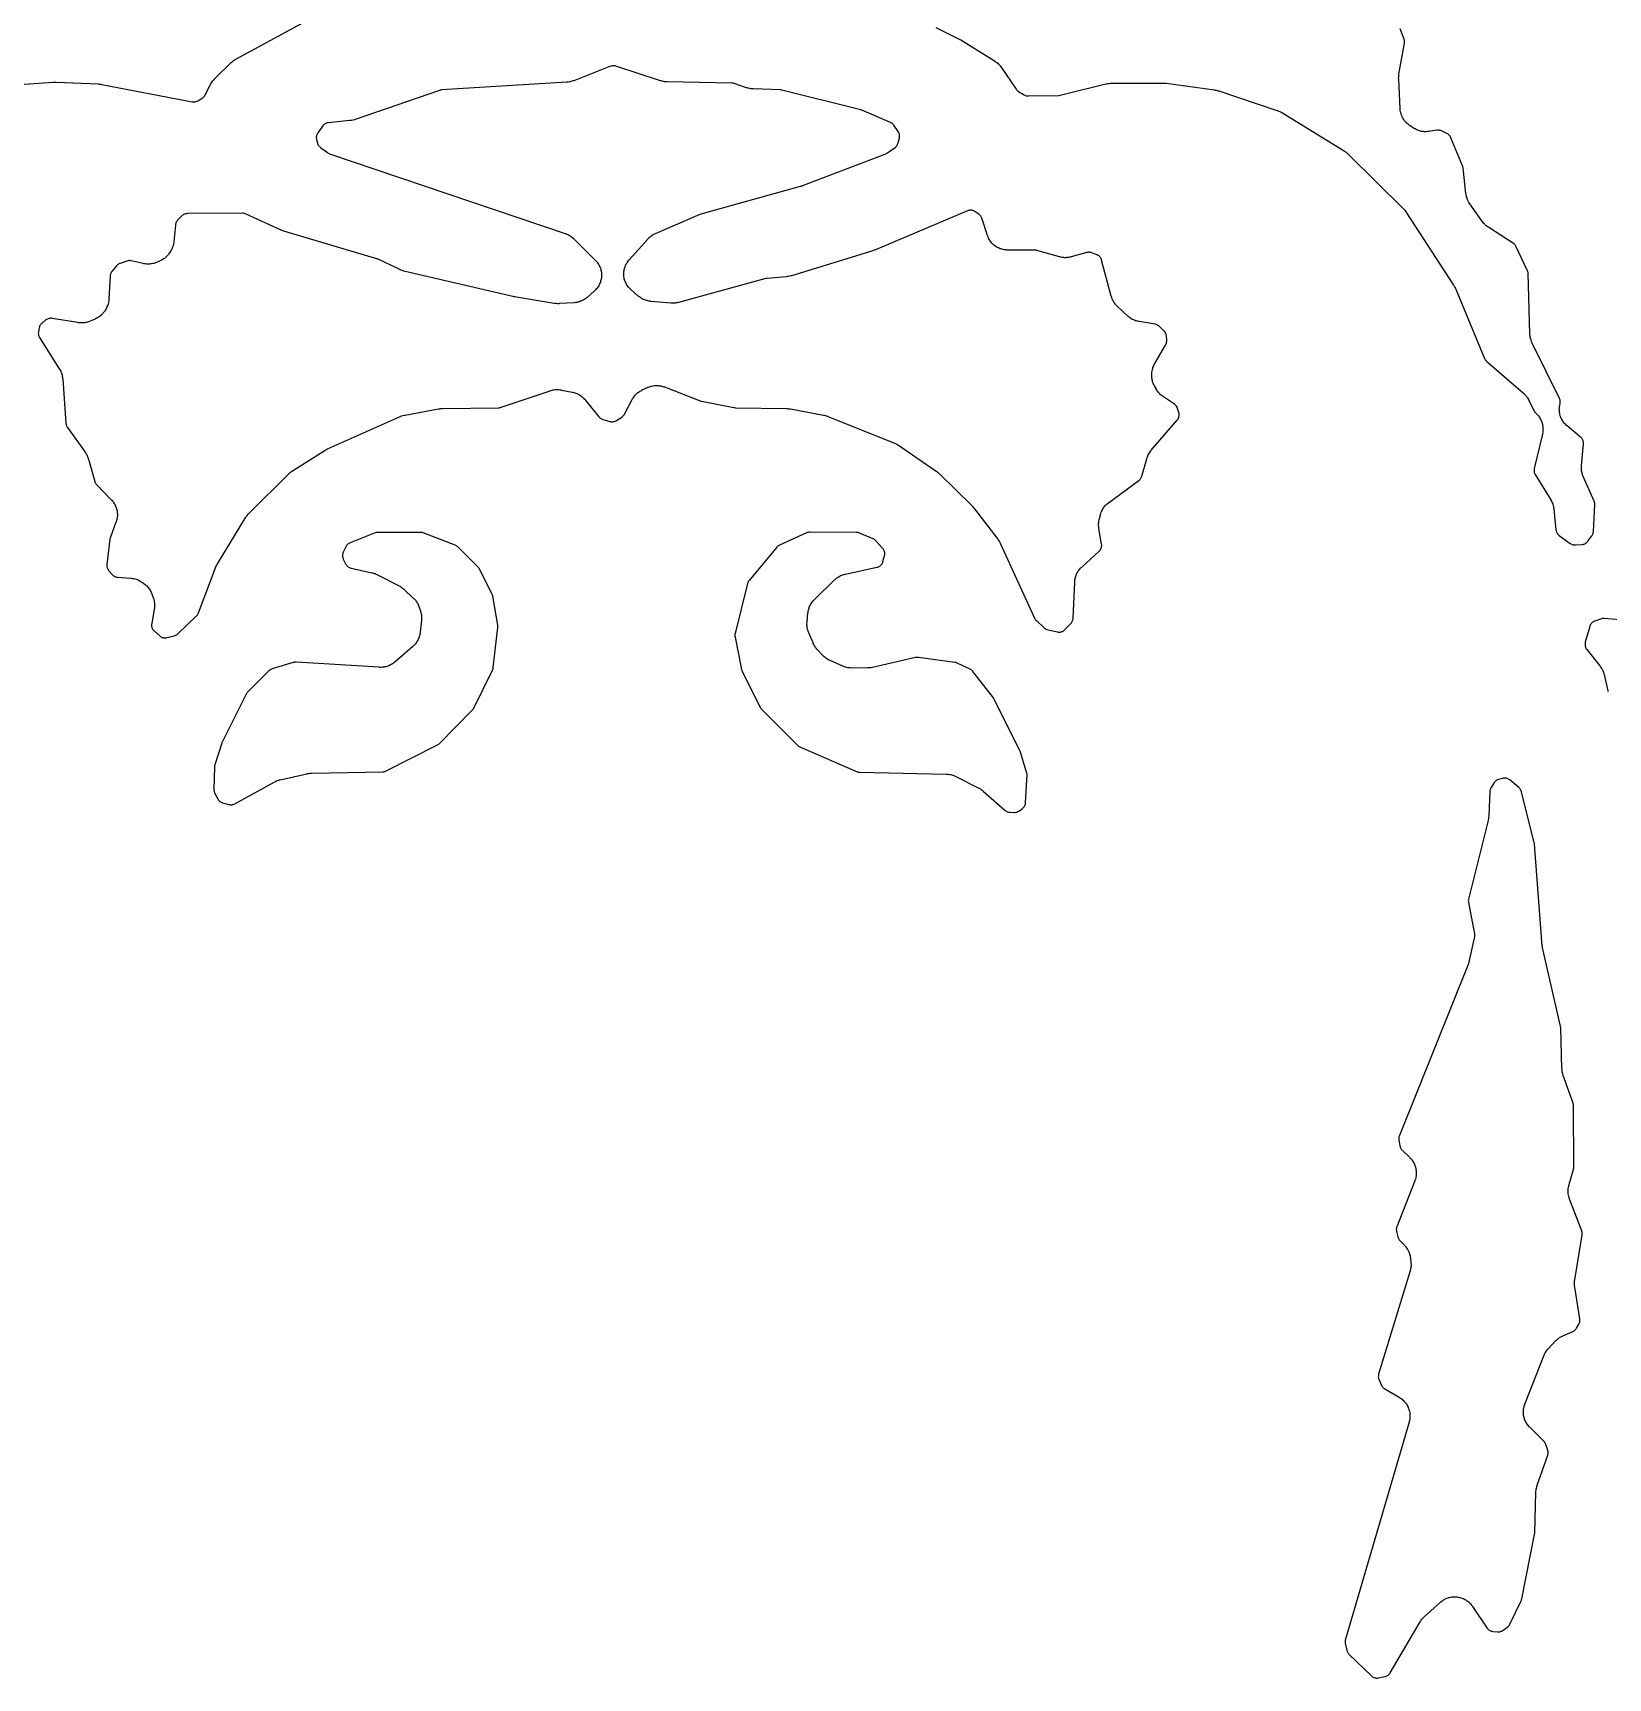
# Model space of a CAD drawing. Header units: millimetres. Extents: x 0 to 194, y 0 to 300.
# Drawn here: x 73.8 to 133.1, y 191.5 to 253.4 of the extents above; entities that cross this region are included whole.
import ezdxf

# ---------------------------------------------------------------- set-up
doc = ezdxf.new("R2010")
doc.units = ezdxf.units.MM
doc.layers.add('CUT', color=7, linetype='CONTINUOUS')

msp = doc.modelspace()

# ---------------------------------------------------------------- linework, layer by layer
at = {"layer": 'CUT'}
for points in [[(73.2697, 251.4957), (74.532, 251.5815), (74.5563, 251.5825), (74.6169, 251.5834), (74.6412, 251.5831), (76.2272, 251.5197), (76.2439, 251.5187), (76.2774, 251.5161), (76.3107, 251.5123), (76.3439, 251.5072), (76.3604, 251.5044), (79.7701, 250.8516), (79.8008, 250.8474), (79.8316, 250.8463), (79.8625, 250.8484), (79.8929, 250.8537), (79.9227, 250.8621), (79.9514, 250.8735), (79.9788, 250.8878), (80.1429, 250.9845), (80.1666, 251), (80.1887, 251.0176), (80.2091, 251.0373), (80.2275, 251.0588), (80.2438, 251.0819), (80.2578, 251.1064), (80.4579, 251.498), (80.4695, 251.5192), (80.4937, 251.561), (80.5202, 251.6014), (80.5416, 251.6305), (80.5723, 251.6678), (80.6048, 251.7035), (80.6216, 251.7208), (81.225, 252.3131), (81.2401, 252.3273), (81.271, 252.3549), (81.3031, 252.3811), (81.3281, 252.3996), (81.3625, 252.4227), (81.3979, 252.4442), (81.4159, 252.4546), (84.0141, 253.8727)], [(107.7546, 253.6471), (108.6163, 253.2202), (108.6351, 253.2103), (108.6814, 253.1845), (108.6997, 253.1738), (109.9634, 252.3916), (109.9831, 252.3786), (110.0218, 252.3518), (110.0591, 252.3229), (110.0859, 252.2998), (110.1199, 252.2672), (110.1441, 252.2414), (110.1745, 252.2054), (110.2031, 252.1679), (110.2168, 252.1487), (110.7756, 251.3267), (110.7955, 251.3006), (110.8181, 251.2769), (110.8432, 251.2557), (110.8704, 251.2375), (111.0847, 251.1102), (111.1091, 251.0972), (111.1345, 251.0864), (111.1609, 251.0781), (111.1879, 251.0723), (111.2154, 251.0689), (111.243, 251.0681), (112.3709, 251.0873), (112.4044, 251.0897), (112.4375, 251.0959), (114.154, 251.5181), (114.18, 251.5237), (114.2322, 251.5333), (114.285, 251.5398), (114.338, 251.5432), (114.3645, 251.5441), (116.2823, 251.5533), (116.3142, 251.5523), (116.3936, 251.5471), (116.4253, 251.5438), (118.2463, 251.293), (118.2669, 251.2897), (118.3079, 251.2821), (118.3485, 251.2726), (118.3886, 251.2612), (118.4085, 251.2551), (120.593, 250.5256), (120.617, 250.5168), (120.6645, 250.4978), (120.7109, 250.4762), (120.7559, 250.452), (120.7781, 250.4393), (123.1318, 248.9966), (123.1537, 248.9823), (123.1966, 248.9524), (123.2378, 248.9201), (123.277, 248.8854), (123.2961, 248.8675), (125.3572, 246.8174), (125.3737, 246.8002), (125.4056, 246.7649), (125.4357, 246.7279), (125.4637, 246.6893), (125.4772, 246.6697), (127.2484, 243.9435), (127.2592, 243.9261), (127.2798, 243.891), (127.2988, 243.8549), (127.3162, 243.8181), (127.3244, 243.7994), (128.412, 241.19), (128.4239, 241.1649), (128.438, 241.1411), (128.4542, 241.1186), (128.4724, 241.0978), (128.4925, 241.0787), (129.8727, 239.8826), (129.8887, 239.868), (129.92, 239.8382), (129.9497, 239.8069), (129.9709, 239.7824), (129.9975, 239.7485), (130.0162, 239.7221), (130.0395, 239.6857), (130.061, 239.6482), (130.0713, 239.6292), (130.294, 239.1936), (130.3076, 239.1698), (130.3233, 239.1473), (130.3409, 239.1264), (130.3605, 239.1071), (130.3648, 239.1032), (130.388, 239.0802), (130.4175, 239.048), (130.4384, 239.0228), (130.4646, 238.9879), (130.483, 238.9608), (130.5057, 238.9235), (130.5213, 238.8948), (130.5403, 238.8555), (130.5531, 238.8254), (130.5681, 238.7844), (130.5779, 238.7532), (130.589, 238.711), (130.5957, 238.679), (130.6026, 238.6359), (130.6062, 238.6034), (130.6089, 238.5598), (130.6093, 238.5271), (130.6078, 238.4834), (130.605, 238.4508), (130.5993, 238.4076), (130.5914, 238.3646), (130.587, 238.3433), (130.2822, 237.0394), (130.2769, 237.0105), (130.2745, 236.9813), (130.2749, 236.952), (130.2782, 236.9229), (130.2843, 236.8942), (130.2932, 236.8663), (130.3048, 236.8394), (130.3189, 236.8137), (130.9008, 235.8694), (130.9111, 235.8518), (130.9309, 235.8161), (130.9491, 235.7795), (130.9615, 235.7515), (130.9763, 235.7134), (130.9861, 235.6844), (130.9973, 235.6452), (131.0045, 235.6154), (131.0121, 235.5753), (131.018, 235.5348), (131.0204, 235.5146), (131.0967, 234.7405), (131.1007, 234.7126), (131.1074, 234.6852), (131.1166, 234.6585), (131.1283, 234.6328), (131.1424, 234.6084), (131.1587, 234.5853), (131.1771, 234.5639), (131.1974, 234.5444), (131.2194, 234.5268), (131.6368, 234.225), (131.6615, 234.2088), (131.6878, 234.1952), (131.7152, 234.1843), (131.7436, 234.1761), (131.7726, 234.1707), (131.8021, 234.1682), (131.8316, 234.1687), (132.0737, 234.1841), (132.1026, 234.1873), (132.131, 234.1934), (132.1588, 234.2021), (132.1855, 234.2135), (132.2111, 234.2275), (132.2351, 234.2439), (132.2575, 234.2625), (132.278, 234.2832), (132.2963, 234.3058), (132.4517, 234.5172), (132.4679, 234.5415), (132.4815, 234.5673), (132.4926, 234.5942), (132.5011, 234.6221), (132.5068, 234.6507), (132.5096, 234.6797), (132.5602, 235.6774), (132.5603, 235.7052), (132.5578, 235.733), (132.5528, 235.7604), (132.5452, 235.7873), (132.5352, 235.8133), (132.1269, 236.7417), (132.1183, 236.7626), (132.1022, 236.8049), (132.0883, 236.848), (132.0794, 236.8807), (132.0699, 236.925), (132.0644, 236.9585), (132.0593, 237.0035), (132.0572, 237.0373), (132.0567, 237.0826), (132.0584, 237.1279), (132.0599, 237.1505), (132.1332, 237.9696), (132.1343, 237.9985), (132.1327, 238.0274), (132.1284, 238.056), (132.1212, 238.084), (132.1115, 238.1112), (132.0991, 238.1374), (132.0843, 238.1622), (132.0671, 238.1855), (132.0478, 238.2071), (132.0265, 238.2267), (131.5168, 238.6519), (131.4997, 238.6669), (131.4664, 238.6977), (131.4346, 238.7302), (131.412, 238.7557), (131.3837, 238.7912), (131.3638, 238.8189), (131.3392, 238.8571), (131.3222, 238.8866), (131.3016, 238.9271), (131.2877, 238.9582), (131.2712, 239.0006), (131.2605, 239.0329), (131.2485, 239.0767), (131.2411, 239.11), (131.2335, 239.1548), (131.2295, 239.1886), (131.2264, 239.2339), (131.2259, 239.268), (131.2274, 239.3134), (131.2303, 239.3473), (131.2364, 239.3924), (131.2427, 239.4258), (131.2549, 239.4766), (131.2605, 239.5058), (131.2631, 239.5354), (131.2627, 239.5651), (131.2594, 239.5946), (131.2532, 239.6237), (131.2442, 239.652), (131.2324, 239.6793), (130.2061, 241.763), (130.1961, 241.7848), (130.1772, 241.8289), (130.1607, 241.874), (130.1502, 241.9084), (130.1386, 241.955), (130.1318, 241.9902), (130.1252, 242.0378), (130.1212, 242.0856), (130.1198, 242.1096), (130.0497, 244.3921), (130.0472, 244.4227), (130.0415, 244.453), (130.0328, 244.4825), (130.0211, 244.5109), (129.6072, 245.3879), (129.5942, 245.4125), (129.5789, 245.4358), (129.5616, 245.4576), (129.5423, 245.4776), (129.5212, 245.4958), (129.4985, 245.512), (128.5667, 246.1129), (128.549, 246.1249), (128.5142, 246.1498), (128.4806, 246.1764), (128.4563, 246.1974), (128.4254, 246.227), (128.4033, 246.2503), (128.3753, 246.2827), (128.3489, 246.3164), (128.3361, 246.3336), (127.859, 247.0061), (127.8463, 247.025), (127.8219, 247.0634), (127.7995, 247.103), (127.7842, 247.1335), (127.7658, 247.1751), (127.7537, 247.207), (127.7397, 247.2503), (127.7308, 247.2832), (127.7212, 247.3277), (127.7139, 247.3726), (127.7108, 247.3952), (127.6034, 248.3599), (127.5989, 248.3879), (127.5919, 248.4153), (127.5822, 248.4419), (127.1434, 249.497), (127.1298, 249.5253), (127.1134, 249.552), (127.0943, 249.5769), (127.0727, 249.5996), (127.0488, 249.6199), (127.023, 249.6377), (126.9954, 249.6526), (126.7884, 249.7513), (126.7608, 249.7628), (126.7321, 249.7715), (126.7027, 249.7773), (126.6729, 249.7801), (126.6429, 249.78), (126.6131, 249.7769), (126.3201, 249.7311), (126.2994, 249.7284), (126.2578, 249.7239), (126.216, 249.7213), (126.1847, 249.7208), (126.1429, 249.7221), (126.1116, 249.7245), (126.0701, 249.7297), (126.0392, 249.7351), (125.9984, 249.7441), (125.9681, 249.7522), (125.9283, 249.765), (125.8989, 249.776), (125.8605, 249.7924), (125.8322, 249.806), (125.7955, 249.8259), (125.7596, 249.8475), (125.742, 249.8587), (125.5933, 249.9581), (125.5743, 249.9716), (125.537, 249.9994), (125.5012, 250.0291), (125.4756, 250.0527), (125.4431, 250.0859), (125.42, 250.112), (125.3911, 250.1485), (125.3709, 250.1768), (125.3459, 250.2161), (125.3287, 250.2464), (125.3078, 250.288), (125.2939, 250.3199), (125.2774, 250.3634), (125.2668, 250.3966), (125.255, 250.4416), (125.2479, 250.4757), (125.2407, 250.5217), (125.236, 250.5679), (125.2342, 250.5911), (125.179, 251.6826), (125.1784, 251.7076), (125.1786, 251.7574), (125.1817, 251.8072), (125.1874, 251.8567), (125.191, 251.8814), (125.3942, 253.0558), (125.3979, 253.0868), (125.3984, 253.1179), (125.3956, 253.1489), (125.3897, 253.1795), (125.3806, 253.2092), (125.2392, 253.5993)], [(135.2127, 231.2122), (132.9012, 231.3951), (132.8704, 231.3959), (132.8397, 231.3936), (132.8093, 231.3882), (132.7797, 231.3796), (132.5598, 231.3037), (132.5328, 231.2929), (132.507, 231.2796), (132.4826, 231.2638), (132.4599, 231.2457), (132.439, 231.2255), (132.4201, 231.2033), (132.4035, 231.1795), (132.3893, 231.1541), (132.3776, 231.1275), (132.3685, 231.0999), (132.2041, 230.5042), (132.1979, 230.4767), (132.1943, 230.4487), (132.1933, 230.4205), (132.195, 230.3924), (132.1993, 230.3645), (132.2062, 230.3372), (132.2157, 230.3106), (132.2276, 230.2851), (132.2418, 230.2608), (132.2583, 230.2379), (132.7488, 229.6198), (132.7635, 229.6001), (132.7919, 229.5601), (132.818, 229.5185), (132.8359, 229.4864), (132.8573, 229.4423), (132.8716, 229.4084), (132.8881, 229.3621), (132.9021, 229.3151), (132.9084, 229.2914), (133.0554, 228.6754), (133.0636, 228.647)]]:
    msp.add_lwpolyline(points, dxfattribs=at)
for points in [[(73.9805, 242.0801), (73.9871, 242.0529), (73.9962, 242.0264), (74.0077, 242.001), (74.0216, 241.9767), (74.7662, 240.8011), (74.7776, 240.7821), (74.7995, 240.7436), (74.8194, 240.704), (74.8328, 240.6737), (74.8487, 240.6324), (74.8591, 240.6008), (74.8709, 240.5581), (74.8781, 240.5258), (74.8857, 240.4821), (74.891, 240.4382), (74.8932, 240.4161), (75.0146, 238.7375), (75.0179, 238.71), (75.0237, 238.683), (75.0319, 238.6566), (75.0426, 238.6311), (75.0555, 238.6066), (75.0706, 238.5835), (75.7352, 237.6632), (75.7464, 237.647), (75.7681, 237.614), (75.7883, 237.5802), (75.8023, 237.5542), (75.8194, 237.5187), (75.8311, 237.4915), (75.8451, 237.4547), (75.8575, 237.4172), (75.8632, 237.3984), (76.099, 236.5621), (76.1084, 236.534), (76.1206, 236.5069), (76.1354, 236.4812), (76.1527, 236.4571), (76.1722, 236.4348), (76.7229, 235.8662), (76.7372, 235.8506), (76.7652, 235.8189), (76.7916, 235.7858), (76.8103, 235.7602), (76.8335, 235.7248), (76.8496, 235.6975), (76.8694, 235.6601), (76.883, 235.6314), (76.8992, 235.5923), (76.9099, 235.5625), (76.9224, 235.5221), (76.9303, 235.4914), (76.9389, 235.4499), (76.9438, 235.4186), (76.9485, 235.3765), (76.9505, 235.3449), (76.9512, 235.3026), (76.9503, 235.2709), (76.947, 235.2287), (76.943, 235.1973), (76.9358, 235.1556), (76.9289, 235.1246), (76.9178, 235.0838), (76.9048, 235.0435), (76.8978, 235.0235), (76.6865, 234.4618), (76.6757, 234.4268), (76.6693, 234.3907), (76.5575, 233.4263), (76.5556, 233.3979), (76.5563, 233.3695), (76.5598, 233.3413), (76.5659, 233.3135), (76.5746, 233.2864), (76.5859, 233.2603), (76.5995, 233.2354), (76.6155, 233.2118), (76.6336, 233.1899), (76.7581, 233.053), (76.7782, 233.0329), (76.8002, 233.0148), (76.8238, 232.9988), (76.8488, 232.9851), (76.875, 232.9739), (76.9021, 232.9652), (76.93, 232.9591), (76.9583, 232.9557), (77.4544, 232.9197), (77.4785, 232.9173), (77.5265, 232.9112), (77.5742, 232.9025), (77.6094, 232.8941), (77.6559, 232.8804), (77.6901, 232.8682), (77.7348, 232.8496), (77.7674, 232.8338), (77.8099, 232.8104), (77.8509, 232.7848), (77.8712, 232.7715), (77.9449, 232.7198), (77.9632, 232.7063), (77.999, 232.6785), (78.0334, 232.6488), (78.0579, 232.6254), (78.0891, 232.5924), (78.1112, 232.5666), (78.139, 232.5306), (78.1583, 232.5027), (78.1823, 232.4641), (78.1988, 232.4344), (78.2187, 232.3936), (78.2366, 232.3519), (78.245, 232.3309), (78.3003, 232.1814), (78.308, 232.1587), (78.3222, 232.1131), (78.3339, 232.0667), (78.3409, 232.0315), (78.3476, 231.9841), (78.3508, 231.9485), (78.3525, 231.9006), (78.3518, 231.8648), (78.3484, 231.8171), (78.3425, 231.7696), (78.3389, 231.746), (78.2422, 231.2078), (78.2383, 231.1775), (78.2376, 231.1469), (78.2399, 231.1164), (78.2454, 231.0864), (78.2539, 231.057), (78.2653, 231.0286), (78.2795, 231.0016), (78.2965, 230.9761), (78.3159, 230.9525), (78.3376, 230.931), (78.5438, 230.7468), (78.5665, 230.7285), (78.5907, 230.7125), (78.6165, 230.6989), (78.6434, 230.6878), (78.6712, 230.6794), (78.6998, 230.6738), (78.7287, 230.6709), (78.7578, 230.6709), (78.7868, 230.6737), (78.8153, 230.6792), (79.0952, 230.7481), (79.1253, 230.7572), (79.1543, 230.7693), (79.1818, 230.7845), (79.2076, 230.8025), (79.2314, 230.823), (79.933, 231.497), (79.9515, 231.5164), (79.9682, 231.5374), (79.9829, 231.5598), (79.9956, 231.5834), (80.0061, 231.6081), (80.6408, 233.3024), (80.6488, 233.3223), (80.6657, 233.3617), (80.6845, 233.4003), (80.7052, 233.4379), (80.7159, 233.4565), (81.7903, 235.212), (81.8051, 235.2346), (81.8361, 235.279), (81.8697, 235.3214), (81.9058, 235.3618), (81.9244, 235.3814), (83.3929, 236.8363), (83.4105, 236.8528), (83.4465, 236.8848), (83.4841, 236.9149), (83.5233, 236.9429), (83.5433, 236.9563), (84.7315, 237.712), (84.7601, 237.7287), (84.8328, 237.7678), (84.8625, 237.7824), (87.5758, 238.9924), (87.6006, 239.0026), (87.6505, 239.0214), (87.7015, 239.0372), (87.7533, 239.0499), (87.7794, 239.0556), (89.0364, 239.2869), (89.0548, 239.2899), (89.0919, 239.2951), (89.1291, 239.2988), (89.1664, 239.3009), (89.1851, 239.3016), (91.3101, 239.3348), (91.3409, 239.3369), (91.3714, 239.3421), (91.4012, 239.3505), (93.2433, 239.9717), (93.2656, 239.9786), (93.3106, 239.9912), (93.3562, 240.0014), (93.3907, 240.0073), (93.4371, 240.0128), (93.472, 240.0151), (93.5187, 240.0157), (93.5537, 240.0144), (93.6002, 240.0102), (93.6465, 240.0036), (93.6695, 239.9996), (94.0667, 239.9215), (94.0883, 239.9167), (94.1311, 239.9061), (94.1733, 239.8933), (94.2045, 239.8823), (94.2453, 239.8655), (94.2752, 239.8514), (94.3142, 239.8307), (94.3426, 239.8137), (94.3794, 239.7893), (94.406, 239.7697), (94.4401, 239.7417), (94.4647, 239.7196), (94.496, 239.6884), (94.5257, 239.6558), (94.5401, 239.6391), (95.0783, 238.9865), (95.0988, 238.964), (95.1216, 238.9436), (95.1464, 238.9257), (95.1728, 238.9104), (95.2006, 238.8979), (95.2296, 238.8882), (95.4931, 238.8152), (95.5204, 238.809), (95.5482, 238.8054), (95.5762, 238.8043), (95.6042, 238.8059), (95.6319, 238.8101), (95.6591, 238.8169), (95.6855, 238.8261), (95.711, 238.8378), (95.7352, 238.8518), (95.9337, 238.9792), (95.9587, 238.9971), (95.9817, 239.0174), (96.0025, 239.04), (96.0209, 239.0646), (96.0366, 239.0909), (96.3301, 239.6433), (96.3403, 239.6616), (96.3616, 239.6975), (96.3845, 239.7324), (96.4029, 239.7578), (96.429, 239.7904), (96.4496, 239.8139), (96.4786, 239.844), (96.5014, 239.8655), (96.533, 239.8928), (96.5577, 239.9121), (96.5917, 239.9363), (96.618, 239.9532), (96.6542, 239.9742), (96.6913, 239.9934), (96.71, 240.0026), (96.9068, 240.0934), (96.9275, 240.1023), (96.9693, 240.1191), (97.0119, 240.1338), (97.0444, 240.1432), (97.0883, 240.1536), (97.1215, 240.1597), (97.1662, 240.1656), (97.1998, 240.1683), (97.2449, 240.1697), (97.2787, 240.1691), (97.3236, 240.166), (97.3572, 240.162), (97.4016, 240.1544), (97.4346, 240.147), (97.478, 240.135), (97.5208, 240.1209), (97.542, 240.1133), (98.8844, 239.5931), (98.9095, 239.5846), (98.9352, 239.5784), (100.1589, 239.3393), (100.1849, 239.3354), (100.2112, 239.3338), (102.1375, 239.3003), (102.1563, 239.2996), (102.1938, 239.2973), (102.2313, 239.2936), (102.2685, 239.2882), (102.2871, 239.2851), (103.5269, 239.0535), (103.5485, 239.0489), (103.5914, 239.0387), (103.6338, 239.0264), (103.6755, 239.0121), (103.6962, 239.0044), (106.1743, 238.0121), (106.1968, 238.0024), (106.2413, 237.9817), (106.2846, 237.9585), (106.3266, 237.9331), (106.3473, 237.9198), (107.7731, 236.9458), (107.7896, 236.9341), (107.8218, 236.9098), (107.853, 236.8842), (107.883, 236.8571), (107.8976, 236.8433), (109.1194, 235.6375), (109.1412, 235.6145), (109.1934, 235.5551), (109.2134, 235.5306), (110.0875, 234.3839), (110.102, 234.3637), (110.1299, 234.3227), (110.1555, 234.2801), (110.1786, 234.2362), (110.1896, 234.2139), (111.4754, 231.4132), (111.4888, 231.3874), (111.5047, 231.363), (111.5228, 231.3402), (111.5431, 231.3193), (111.8291, 231.0518), (111.8534, 231.0313), (111.8798, 231.0136), (111.9078, 230.9987), (111.9373, 230.9869), (111.9679, 230.9782), (112.3351, 230.8952), (112.3628, 230.8902), (112.3909, 230.8879), (112.4191, 230.8883), (112.4471, 230.8913), (112.4747, 230.8969), (112.5017, 230.905), (112.5277, 230.9157), (112.5527, 230.9288), (112.5763, 230.9441), (112.5984, 230.9616), (112.6187, 230.9811), (112.8416, 231.2156), (112.8616, 231.2388), (112.8791, 231.264), (112.8939, 231.2908), (112.9059, 231.319), (112.9149, 231.3483), (112.921, 231.3783), (112.9239, 231.4088), (112.9849, 232.7705), (112.9864, 232.7926), (112.9905, 232.8366), (112.9969, 232.8805), (113.0032, 232.913), (113.0138, 232.956), (113.0233, 232.9878), (113.0381, 233.0296), (113.0507, 233.0603), (113.0695, 233.1003), (113.0851, 233.1296), (113.1077, 233.1677), (113.1261, 233.1953), (113.1524, 233.231), (113.1733, 233.2567), (113.203, 233.2895), (113.2342, 233.3209), (113.2502, 233.3362), (113.9026, 233.9299), (113.9238, 233.9512), (113.9428, 233.9745), (113.9593, 233.9996), (113.9732, 234.0263), (113.9844, 234.0542), (113.9927, 234.0831), (113.9981, 234.1127), (114.0006, 234.1426), (114, 234.1727), (113.9964, 234.2026), (113.8962, 234.7852), (113.8929, 234.8082), (113.8874, 234.8545), (113.8843, 234.901), (113.8837, 234.9359), (113.8855, 234.9824), (113.8886, 235.0172), (113.8951, 235.0633), (113.904, 235.109), (113.909, 235.1318), (113.9494, 235.2937), (113.9553, 235.3151), (113.9682, 235.3577), (113.9831, 235.3995), (113.9958, 235.4303), (114.0148, 235.4704), (114.0305, 235.4998), (114.0534, 235.5379), (114.0719, 235.5655), (114.0984, 235.6012), (114.1196, 235.6269), (114.1495, 235.6597), (114.1731, 235.6832), (114.2061, 235.713), (114.2405, 235.7411), (114.2581, 235.7547), (115.3983, 236.5947), (115.4201, 236.6124), (115.4402, 236.6321), (115.4584, 236.6536), (115.4744, 236.6768), (115.4883, 236.7013), (115.4997, 236.727), (115.5087, 236.7536), (115.6979, 237.4146), (115.7052, 237.4376), (115.721, 237.4833), (115.7392, 237.5281), (115.7546, 237.5609), (115.7776, 237.6034), (115.7964, 237.6344), (115.8238, 237.6742), (115.8532, 237.7126), (115.8685, 237.7313), (116.8439, 238.8687), (116.8621, 238.8923), (116.878, 238.9176), (116.8912, 238.9443), (116.9018, 238.9722), (116.9095, 239.001), (116.9143, 239.0304), (116.9161, 239.0602), (116.915, 239.09), (116.911, 239.1196), (116.904, 239.1486), (116.8583, 239.304), (116.8484, 239.3325), (116.8356, 239.3598), (116.8202, 239.3857), (116.8022, 239.41), (116.7819, 239.4323), (116.7595, 239.4524), (116.7351, 239.4702), (116.3284, 239.7373), (116.3105, 239.7497), (116.2753, 239.7753), (116.2414, 239.8025), (116.217, 239.8242), (116.1859, 239.8546), (116.1638, 239.8785), (116.1357, 239.9118), (116.116, 239.9377), (116.0913, 239.9736), (116.0684, 240.0106), (116.0574, 240.0293), (115.9874, 240.1557), (115.9778, 240.174), (115.9595, 240.2109), (115.9429, 240.2487), (115.9317, 240.2775), (115.9186, 240.3167), (115.9102, 240.3464), (115.9008, 240.3866), (115.8951, 240.4169), (115.8894, 240.4578), (115.8865, 240.4886), (115.8845, 240.5298), (115.8845, 240.5607), (115.8863, 240.6019), (115.89, 240.643), (115.8923, 240.6635), (115.8979, 240.7043), (115.9015, 240.7266), (115.9099, 240.7709), (115.9205, 240.8148), (115.93, 240.8473), (115.945, 240.8899), (115.9577, 240.9212), (115.9768, 240.9621), (115.998, 241.002), (116.0091, 241.0217), (116.4059, 241.6873), (116.4203, 241.7145), (116.4318, 241.743), (116.4403, 241.7725), (116.4458, 241.8027), (116.4481, 241.8333), (116.4473, 241.864), (116.4339, 242.0385), (116.4299, 242.0694), (116.4227, 242.0997), (116.4124, 242.1292), (116.3991, 242.1574), (116.3829, 242.184), (116.3641, 242.2089), (116.3428, 242.2316), (116.1747, 242.3934), (116.152, 242.4131), (116.1275, 242.4305), (116.1013, 242.4453), (116.0738, 242.4574), (116.0452, 242.4667), (116.0159, 242.4731), (115.4114, 242.5736), (115.3898, 242.5778), (115.347, 242.587), (115.3047, 242.5984), (115.2735, 242.6084), (115.2325, 242.6238), (115.2024, 242.6369), (115.1631, 242.6562), (115.1344, 242.6721), (115.0971, 242.6951), (115.0701, 242.7137), (115.0353, 242.7403), (115.0018, 242.7685), (114.9854, 242.7831), (114.5952, 243.1459), (114.5801, 243.1606), (114.5507, 243.1906), (114.5227, 243.222), (114.5029, 243.2465), (114.478, 243.2804), (114.4605, 243.3066), (114.4388, 243.3426), (114.4239, 243.3704), (114.4057, 243.4083), (114.3934, 243.4373), (114.3788, 243.4767), (114.3661, 243.5168), (114.3602, 243.537), (113.9992, 244.8905), (113.9907, 244.9174), (113.9796, 244.9433), (113.9662, 244.9682), (113.9505, 244.9916), (113.9327, 245.0135), (113.9129, 245.0336), (113.8913, 245.0517), (113.8681, 245.0677), (113.8435, 245.0815), (113.8177, 245.0929), (113.6337, 245.1642), (113.6034, 245.1741), (113.5722, 245.1808), (113.5405, 245.1841), (113.5086, 245.184), (113.4769, 245.1805), (113.4458, 245.1737), (112.8532, 245.0106), (112.8333, 245.0056), (112.7932, 244.9965), (112.7528, 244.9893), (112.7223, 244.9852), (112.6814, 244.9817), (112.6507, 244.9805), (112.6096, 244.9807), (112.5789, 244.9823), (112.538, 244.9862), (112.5076, 244.9906), (112.4673, 244.9982), (112.4273, 245.0077), (112.4075, 245.0129), (111.5632, 245.2549), (111.5361, 245.2613), (111.5085, 245.2652), (111.4808, 245.2665), (110.4636, 245.2674), (110.442, 245.2679), (110.3988, 245.27), (110.3557, 245.2742), (110.3237, 245.2789), (110.2812, 245.2872), (110.2497, 245.295), (110.2083, 245.3073), (110.1777, 245.318), (110.1376, 245.3343), (110.1082, 245.3479), (110.0699, 245.368), (110.0419, 245.3844), (110.0057, 245.408), (109.9794, 245.427), (109.9456, 245.454), (109.9213, 245.4754), (109.8903, 245.5055), (109.8681, 245.5292), (109.8401, 245.5621), (109.8203, 245.5878), (109.7956, 245.6233), (109.7784, 245.6508), (109.7572, 245.6885), (109.7427, 245.7175), (109.7253, 245.757), (109.7097, 245.7974), (109.7024, 245.8178), (109.4885, 246.4643), (109.4786, 246.4901), (109.4664, 246.5149), (109.4519, 246.5385), (109.4353, 246.5606), (109.4168, 246.5811), (109.3965, 246.5999), (109.3745, 246.6166), (109.237, 246.7119), (109.2114, 246.7278), (109.1843, 246.7411), (109.156, 246.7516), (109.1268, 246.7591), (109.097, 246.7638), (109.0669, 246.7654), (109.0368, 246.7639), (109.007, 246.7595), (108.9778, 246.7521), (108.9495, 246.7418), (105.4807, 245.278), (105.4596, 245.2697), (105.4063, 245.2503), (105.3848, 245.2431), (102.319, 244.2997), (102.2961, 244.2933), (102.25, 244.2817), (102.2033, 244.2726), (102.1562, 244.266), (102.1325, 244.2633), (101.409, 244.2002), (101.3824, 244.1967), (101.3563, 244.1908), (98.0741, 243.2983), (98.055, 243.2935), (98.0164, 243.2848), (97.9776, 243.2778), (97.9483, 243.2739), (97.9089, 243.2703), (97.8794, 243.269), (97.8399, 243.2689), (97.8004, 243.2705), (97.7807, 243.2718), (97.0288, 243.3364), (97.0053, 243.339), (96.9585, 243.3455), (96.9121, 243.3545), (96.8778, 243.363), (96.8325, 243.3768), (96.7993, 243.3889), (96.7558, 243.4073), (96.724, 243.4228), (96.6826, 243.4457), (96.6526, 243.4645), (96.6139, 243.4916), (96.5767, 243.5207), (96.5585, 243.5357), (96.2898, 243.7695), (96.2734, 243.7845), (96.2413, 243.8154), (96.2108, 243.8478), (96.1892, 243.8731), (96.162, 243.9084), (96.143, 243.9357), (96.1194, 243.9735), (96.1032, 244.0026), (96.0835, 244.0425), (96.0702, 244.0731), (96.0546, 244.1147), (96.0444, 244.1465), (96.0329, 244.1895), (96.0259, 244.2221), (96.0187, 244.266), (96.015, 244.2991), (96.0122, 244.3435), (96.0117, 244.3769), (96.0133, 244.4213), (96.0162, 244.4546), (96.0222, 244.4986), (96.0283, 244.5314), (96.0386, 244.5747), (96.0479, 244.6067), (96.0624, 244.6488), (96.0749, 244.6797), (96.0935, 244.7201), (96.1089, 244.7497), (96.1315, 244.7881), (96.1497, 244.8159), (96.1759, 244.8519), (96.2039, 244.8865), (96.2183, 244.9035), (96.9127, 245.6817), (96.9295, 245.6995), (96.964, 245.7341), (97.0003, 245.7669), (97.0287, 245.7899), (97.0684, 245.8184), (97.0992, 245.8382), (97.1417, 245.8623), (97.1854, 245.8841), (97.2076, 245.8944), (98.7965, 246.5802), (98.825, 246.5914), (98.8972, 246.6169), (98.9265, 246.6261), (102.6694, 247.6667), (102.683, 247.6709), (102.7016, 247.677), (102.715, 247.6818), (105.8708, 248.8916), (105.8937, 248.9015), (105.9157, 248.9133), (105.9367, 248.9268), (106.222, 249.1288), (106.2464, 249.148), (106.2688, 249.1697), (106.2887, 249.1936), (106.3061, 249.2195), (106.3206, 249.247), (106.3323, 249.2758), (106.3409, 249.3057), (106.3848, 249.4944), (106.3903, 249.5251), (106.3925, 249.5563), (106.3915, 249.5876), (106.3872, 249.6185), (106.3798, 249.6489), (106.3692, 249.6783), (106.3556, 249.7065), (106.3392, 249.7331), (106.1799, 249.9631), (106.1628, 249.9854), (106.1438, 250.0061), (106.1228, 250.0248), (106.1002, 250.0415), (106.0762, 250.0561), (106.0509, 250.0683), (104.9738, 250.5273), (104.9519, 250.5357), (104.9294, 250.5423), (101.9553, 251.2905), (101.9243, 251.2966), (101.8929, 251.2994), (100.8761, 251.3359), (100.8549, 251.3372), (100.8124, 251.3407), (100.7702, 251.3463), (100.7388, 251.3519), (100.6973, 251.3614), (100.6563, 251.3729), (100.6359, 251.3791), (100.1633, 251.5358), (100.1342, 251.5438), (100.1045, 251.5489), (100.0745, 251.5509), (97.65, 251.5959), (97.6278, 251.5969), (97.5834, 251.5999), (97.5392, 251.6051), (97.5063, 251.6107), (97.4628, 251.6203), (97.4198, 251.632), (97.3985, 251.6383), (95.7143, 252.1882), (95.6859, 252.196), (95.6569, 252.2009), (95.6275, 252.203), (95.5981, 252.2022), (95.5688, 252.1985), (95.5401, 252.1919), (95.5122, 252.1826), (94.1265, 251.6424), (94.1046, 251.6346), (94.0606, 251.62), (94.0158, 251.6076), (93.9818, 251.6002), (93.936, 251.5925), (93.8898, 251.5873), (93.8667, 251.5852), (89.1523, 251.2939), (89.1255, 251.291), (89.099, 251.2857), (89.0731, 251.278), (85.8955, 250.1825), (85.8703, 250.1746), (85.8194, 250.1603), (85.7677, 250.1491), (85.7154, 250.1409), (85.6891, 250.1375), (84.9023, 250.0612), (84.8747, 250.0573), (84.8477, 250.0508), (84.8214, 250.0418), (84.796, 250.0304), (84.7718, 250.0168), (84.7489, 250.0009), (84.7277, 249.983), (84.7081, 249.9632), (84.6905, 249.9417), (84.4978, 249.6827), (84.4815, 249.6583), (84.4676, 249.6325), (84.4563, 249.6054), (84.4477, 249.5774), (84.4419, 249.5486), (84.4389, 249.5195), (84.4388, 249.4902), (84.4416, 249.461), (84.4471, 249.4322), (84.479, 249.3022), (84.4874, 249.2739), (84.4986, 249.2466), (84.5123, 249.2206), (84.5286, 249.196), (84.5472, 249.1732), (84.5679, 249.1522), (84.5906, 249.1334), (84.8569, 248.9341), (84.8832, 248.9165), (84.9112, 248.9017), (84.9406, 248.89), (93.8068, 245.8915), (93.8261, 245.8845), (93.8642, 245.8697), (93.9017, 245.8531), (93.9291, 245.8394), (93.9649, 245.8194), (93.991, 245.8033), (94.0248, 245.7802), (94.0494, 245.7617), (94.0809, 245.7357), (94.1113, 245.7082), (94.1262, 245.6941), (94.9365, 244.8902), (94.9515, 244.8745), (94.9808, 244.8426), (95.0085, 244.8092), (95.028, 244.7833), (95.0524, 244.7474), (95.0693, 244.7197), (95.0901, 244.6817), (95.1043, 244.6525), (95.1213, 244.6126), (95.1326, 244.5822), (95.1457, 244.5409), (95.154, 244.5095), (95.1631, 244.4671), (95.1684, 244.4351), (95.1734, 244.392), (95.1755, 244.3596), (95.1763, 244.3163), (95.1754, 244.2838), (95.172, 244.2406), (95.1679, 244.2084), (95.1604, 244.1657), (95.1532, 244.134), (95.1416, 244.0923), (95.1314, 244.0614), (95.1159, 244.021), (95.1028, 243.9913), (95.0834, 243.9525), (95.0675, 243.9242), (95.0445, 243.8875), (95.0259, 243.8608), (94.9995, 243.8265), (94.9785, 243.8017), (94.9488, 243.7701), (94.9177, 243.7399), (94.9018, 243.7252), (94.6308, 243.4866), (94.6145, 243.473), (94.5815, 243.4465), (94.5472, 243.4217), (94.5207, 243.4043), (94.4842, 243.3827), (94.4562, 243.3679), (94.4179, 243.3499), (94.3886, 243.3378), (94.3487, 243.3234), (94.3184, 243.3141), (94.2774, 243.3036), (94.2463, 243.2972), (94.2045, 243.2905), (94.1624, 243.2859), (94.1413, 243.2841), (93.591, 243.2495), (93.5657, 243.2486), (93.5149, 243.2483), (93.4643, 243.2508), (93.4138, 243.2562), (93.3887, 243.2596), (91.9051, 243.5035), (91.8901, 243.5062), (91.8529, 243.5136), (91.838, 243.5168), (87.7369, 244.479), (87.7133, 244.4852), (87.6667, 244.4988), (87.6208, 244.515), (87.5759, 244.5336), (87.5536, 244.5435), (86.7611, 244.9232), (86.7392, 244.9327), (86.7167, 244.9403), (83.249, 245.9676), (83.2184, 245.9779), (83.1431, 246.0062), (83.1134, 246.0186), (81.7974, 246.6242), (81.7668, 246.6362), (81.7352, 246.6449), (81.7027, 246.6501), (81.6699, 246.6516), (79.585, 246.6374), (79.5551, 246.6357), (79.5255, 246.6311), (79.4965, 246.6235), (79.4684, 246.613), (79.4415, 246.5998), (79.4161, 246.584), (79.3923, 246.5657), (79.3705, 246.5451), (79.2193, 246.3874), (79.2004, 246.3658), (79.1837, 246.3424), (79.1693, 246.3176), (79.1574, 246.2916), (79.148, 246.2645), (79.1412, 246.2366), (79.1371, 246.2082), (79.0772, 245.5805), (79.0747, 245.5597), (79.0688, 245.5183), (79.061, 245.4772), (79.0537, 245.4467), (79.0421, 245.4065), (79.032, 245.3768), (79.0167, 245.3379), (79.0039, 245.3093), (78.985, 245.2719), (78.9696, 245.2446), (78.9474, 245.2092), (78.9235, 245.1748), (78.9112, 245.1579), (78.8731, 245.1081), (78.8583, 245.0899), (78.8279, 245.0541), (78.7956, 245.02), (78.7702, 244.9958), (78.7345, 244.9653), (78.7067, 244.9438), (78.668, 244.9171), (78.6381, 244.8987), (78.5969, 244.8762), (78.5546, 244.8559), (78.5332, 244.8463), (78.4274, 244.8021), (78.4057, 244.7937), (78.3621, 244.7781), (78.3177, 244.7647), (78.284, 244.7564), (78.2385, 244.7477), (78.2041, 244.7429), (78.1579, 244.7389), (78.1232, 244.7377), (78.0768, 244.7385), (78.0422, 244.7409), (77.9962, 244.7464), (77.9505, 244.7543), (77.9278, 244.7589), (77.4753, 244.8615), (77.4483, 244.8663), (77.421, 244.8687), (77.3936, 244.8685), (77.3663, 244.8659), (77.3394, 244.8608), (77.313, 244.8532), (77.0555, 244.7663), (77.0298, 244.7563), (77.0051, 244.744), (76.9816, 244.7294), (76.9596, 244.7128), (76.9393, 244.6942), (76.9207, 244.6739), (76.7511, 244.47), (76.7346, 244.4481), (76.7201, 244.4249), (76.7079, 244.4005), (76.6978, 244.375), (76.6902, 244.3487), (76.685, 244.3219), (76.6822, 244.2946), (76.6344, 243.4267), (76.6325, 243.4032), (76.6274, 243.3563), (76.6199, 243.3096), (76.6124, 243.275), (76.6001, 243.2295), (76.589, 243.1959), (76.5719, 243.1518), (76.5574, 243.1196), (76.5358, 243.0776), (76.512, 243.0368), (76.4996, 243.0167), (76.4732, 242.9764), (76.4608, 242.9584), (76.4351, 242.9231), (76.4077, 242.889), (76.3859, 242.8645), (76.3554, 242.8333), (76.3313, 242.811), (76.2979, 242.7829), (76.2718, 242.763), (76.2357, 242.7383), (76.2079, 242.7211), (76.1696, 242.6999), (76.1304, 242.6807), (76.1105, 242.6716), (75.9227, 242.5906), (75.9028, 242.5825), (75.8626, 242.5674), (75.8218, 242.5543), (75.7907, 242.5459), (75.7488, 242.5366), (75.7171, 242.5312), (75.6744, 242.5261), (75.6424, 242.5237), (75.5994, 242.5226), (75.5673, 242.5233), (75.5245, 242.5264), (75.4818, 242.5314), (75.4606, 242.5344), (74.4987, 242.6951), (74.4677, 242.6987), (74.4366, 242.699), (74.4056, 242.696), (74.375, 242.6899), (74.3453, 242.6806), (74.3166, 242.6683), (74.2895, 242.6531), (74.264, 242.6352), (74.1166, 242.5194), (74.0932, 242.499), (74.072, 242.4764), (74.0534, 242.4516), (74.0373, 242.4251), (74.0241, 242.397), (74.0139, 242.3677), (74.0067, 242.3375), (73.9799, 242.1913), (73.9762, 242.1636), (73.975, 242.1356), (73.9765, 242.1077)], [(80.6074, 224.8446), (80.62, 224.8172), (80.7273, 224.6117), (80.7429, 224.5851), (80.7613, 224.5603), (80.782, 224.5375), (80.8051, 224.5169), (80.8301, 224.4988), (80.8568, 224.4833), (80.885, 224.4707), (80.9143, 224.4611), (81.1425, 224.3989), (81.1707, 224.3927), (81.1993, 224.3892), (81.2281, 224.3884), (81.2569, 224.3904), (81.2853, 224.3952), (81.3132, 224.4027), (81.3402, 224.4128), (81.3661, 224.4255), (82.8498, 225.242), (82.8685, 225.2517), (82.9062, 225.2703), (82.9449, 225.287), (82.9744, 225.2982), (83.0144, 225.3113), (83.055, 225.3225), (83.0754, 225.3276), (84.0857, 225.5559), (84.108, 225.5603), (84.1528, 225.5681), (84.198, 225.5736), (84.2434, 225.5768), (84.2661, 225.5778), (86.9446, 225.6309), (86.9715, 225.6327), (86.9982, 225.6368), (87.0243, 225.6433), (87.0498, 225.6522), (87.0744, 225.6633), (88.9991, 226.6394), (89.0269, 226.6554), (89.0529, 226.6744), (89.0767, 226.696), (90.3114, 227.944), (90.3328, 227.9681), (90.3514, 227.9943), (90.3672, 228.0224), (91.072, 229.4531), (91.0854, 229.4847), (91.095, 229.5175), (91.1009, 229.5513), (91.2748, 231.0602), (91.2767, 231.0882), (91.276, 231.1163), (91.2727, 231.1442), (91.0896, 232.2339), (91.0829, 232.2639), (91.0733, 232.2931), (91.0606, 232.3212), (90.5672, 233.2827), (90.5512, 233.3103), (90.5323, 233.336), (90.5107, 233.3596), (89.7669, 234.0914), (89.7441, 234.1117), (89.7193, 234.1295), (89.6928, 234.1448), (89.6649, 234.1573), (88.4647, 234.622), (88.4385, 234.6308), (88.4115, 234.6372), (88.384, 234.641), (88.3563, 234.6423), (86.763, 234.642), (86.735, 234.6407), (86.7073, 234.6368), (86.6801, 234.6303), (86.6536, 234.6213), (85.7112, 234.2522), (85.6849, 234.2404), (85.6598, 234.2261), (85.6362, 234.2094), (85.6143, 234.1906), (85.5943, 234.1698), (85.5764, 234.1471), (85.5608, 234.1228), (85.5476, 234.0971), (85.4538, 233.8911), (85.4431, 233.8641), (85.435, 233.8362), (85.4297, 233.8076), (85.4271, 233.7787), (85.4274, 233.7496), (85.4305, 233.7208), (85.4363, 233.6923), (85.4449, 233.6646), (85.4561, 233.6378), (85.5413, 233.4589), (85.5558, 233.4322), (85.5728, 233.4072), (85.5923, 233.3839), (85.614, 233.3628), (85.6377, 233.3439), (85.6632, 233.3276), (85.6903, 233.3139), (85.7186, 233.303), (85.7478, 233.295), (86.53, 233.1232), (86.5487, 233.1187), (86.5858, 233.1089), (86.6225, 233.0975), (86.6495, 233.0878), (86.6851, 233.0733), (86.72, 233.0573), (86.7373, 233.0489), (87.535, 232.6414), (87.5534, 232.6315), (87.5897, 232.6108), (87.625, 232.5884), (87.6506, 232.5704), (87.6837, 232.5449), (87.7155, 232.5178), (87.7311, 232.5039), (88.0905, 232.1685), (88.1063, 232.1529), (88.1372, 232.1211), (88.1665, 232.0878), (88.1872, 232.0617), (88.2131, 232.0257), (88.2311, 231.9977), (88.2533, 231.9593), (88.2685, 231.9297), (88.2868, 231.8892), (88.3031, 231.848), (88.3108, 231.8271), (88.3574, 231.6892), (88.3646, 231.666), (88.3776, 231.6194), (88.3881, 231.5721), (88.3941, 231.5363), (88.3994, 231.4881), (88.4015, 231.4518), (88.4016, 231.4034), (88.3991, 231.355), (88.3973, 231.3308), (88.3497, 230.8794), (88.347, 230.8584), (88.3406, 230.8166), (88.3323, 230.7751), (88.3245, 230.7443), (88.3123, 230.7038), (88.3017, 230.6739), (88.2857, 230.6347), (88.2724, 230.6059), (88.2528, 230.5684), (88.2368, 230.541), (88.2138, 230.5055), (88.1953, 230.4798), (88.169, 230.4466), (88.1482, 230.4227), (88.1189, 230.3921), (88.0883, 230.3629), (88.0726, 230.3487), (87.3902, 229.7585), (87.3734, 229.7447), (87.3391, 229.7179), (87.3037, 229.6928), (87.2762, 229.6752), (87.2384, 229.6536), (87.2094, 229.6388), (87.1697, 229.621), (87.1394, 229.6091), (87.0982, 229.5951), (87.0669, 229.5862), (87.0245, 229.5763), (86.9925, 229.5704), (86.9494, 229.5647), (86.9169, 229.5619), (86.8734, 229.5604), (86.83, 229.5609), (86.8082, 229.5617), (83.6781, 229.7517), (83.6517, 229.7522), (83.6254, 229.7503), (83.5994, 229.7461), (83.5739, 229.7397), (82.7754, 229.5006), (82.7474, 229.4907), (82.7206, 229.4781), (82.6951, 229.4629), (82.6713, 229.4452), (82.6493, 229.4253), (81.8715, 228.6476), (81.8503, 228.6239), (81.8316, 228.5982), (81.8158, 228.5706), (80.8975, 226.7507), (80.8878, 226.7294), (80.8797, 226.7073), (80.6184, 225.8943), (80.6109, 225.8663), (80.6061, 225.8378), (80.6041, 225.8089), (80.586, 224.9624), (80.5869, 224.9323), (80.5908, 224.9024), (80.5976, 224.8731)], [(100.2011, 230.7024), (100.4464, 229.4854), (100.4527, 229.4599), (100.4612, 229.435), (100.4718, 229.411), (101.1383, 228.071), (101.1543, 228.0429), (101.1732, 228.0166), (101.1948, 227.9925), (102.5685, 226.6188), (102.5894, 226.5998), (102.612, 226.5828), (102.6361, 226.5681), (102.6615, 226.5556), (104.7685, 225.6442), (104.7955, 225.6341), (104.8234, 225.6266), (104.8518, 225.6217), (104.8805, 225.6197), (108.1517, 225.5421), (108.1763, 225.5409), (108.2253, 225.537), (108.2741, 225.5305), (108.3104, 225.5236), (108.3581, 225.5118), (108.3934, 225.501), (108.4396, 225.484), (108.4848, 225.4645), (108.5071, 225.4542), (109.3554, 225.0322), (109.3731, 225.0229), (109.408, 225.0036), (109.442, 224.9827), (109.4668, 224.9659), (109.4988, 224.9421), (109.5298, 224.9169), (109.545, 224.904), (110.3551, 224.1821), (110.3784, 224.1633), (110.4036, 224.1469), (110.4302, 224.1331), (110.4581, 224.1221), (110.4869, 224.1138), (110.5164, 224.1085), (110.5463, 224.1062), (110.7179, 224.1014), (110.7473, 224.1021), (110.7766, 224.1056), (110.8054, 224.112), (110.8334, 224.1211), (110.8604, 224.133), (110.8861, 224.1475), (110.9102, 224.1644), (111.0209, 224.2504), (111.0427, 224.269), (111.0625, 224.2896), (111.0804, 224.3121), (111.096, 224.3361), (111.1092, 224.3615), (111.12, 224.388), (111.1281, 224.4155), (111.1337, 224.4436), (111.1365, 224.472), (111.1895, 225.5132), (111.1897, 225.5399), (111.1875, 225.5665), (111.1829, 225.5929), (111.176, 225.6187), (110.9281, 226.4043), (110.9201, 226.4264), (110.9104, 226.4479), (109.9541, 228.3638), (109.9398, 228.3893), (109.923, 228.4133), (109.1539, 229.4085), (109.1356, 229.43), (109.1153, 229.4498), (109.0932, 229.4675), (109.0696, 229.483), (109.0446, 229.4963), (108.5655, 229.7226), (108.5369, 229.7344), (108.5072, 229.7431), (108.4767, 229.7488), (107.1003, 229.931), (107.0739, 229.9333), (107.0474, 229.9333), (107.021, 229.9309), (106.9949, 229.9262), (105.3767, 229.561), (105.3531, 229.5564), (105.3057, 229.5483), (105.258, 229.5428), (105.21, 229.5398), (105.186, 229.539), (104.6021, 229.5343), (104.5784, 229.5347), (104.5312, 229.5368), (104.4841, 229.5414), (104.4491, 229.5466), (104.4028, 229.5561), (104.3685, 229.5651), (104.3235, 229.5794), (104.2792, 229.596), (104.2573, 229.6049), (103.7817, 229.813), (103.7609, 229.8228), (103.72, 229.8432), (103.6801, 229.8657), (103.6511, 229.8841), (103.6138, 229.9106), (103.5868, 229.9318), (103.5523, 229.9619), (103.5194, 229.9938), (103.5034, 230.0101), (103.2952, 230.2332), (103.2821, 230.2478), (103.2566, 230.2776), (103.2325, 230.3085), (103.2154, 230.3324), (103.1941, 230.3652), (103.1791, 230.3905), (103.1607, 230.4251), (103.1438, 230.4605), (103.1357, 230.4783), (102.9731, 230.8604), (102.9648, 230.8814), (102.9492, 230.9238), (102.9358, 230.9669), (102.9274, 230.9997), (102.9183, 231.044), (102.9132, 231.0774), (102.9087, 231.1223), (102.9069, 231.1561), (102.9069, 231.2013), (102.9091, 231.2464), (102.9108, 231.2689), (102.9447, 231.607), (102.9475, 231.6293), (102.9542, 231.6736), (102.963, 231.7175), (102.9713, 231.75), (102.9845, 231.7929), (102.996, 231.8244), (103.0134, 231.8657), (103.028, 231.896), (103.0494, 231.9353), (103.0669, 231.964), (103.0921, 232.001), (103.1124, 232.0278), (103.1412, 232.0621), (103.1716, 232.095), (103.1873, 232.111), (103.9498, 232.8555), (103.9653, 232.8699), (103.9968, 232.8979), (104.0295, 232.9244), (104.055, 232.943), (104.0901, 232.9664), (104.1172, 232.9826), (104.1544, 233.0025), (104.1829, 233.0161), (104.2217, 233.0325), (104.2514, 233.0433), (104.2916, 233.056), (104.3323, 233.0667), (104.3528, 233.0716), (105.5407, 233.3261), (105.5698, 233.3339), (105.5979, 233.3446), (105.6249, 233.358), (105.6504, 233.3741), (105.6741, 233.3926), (105.6959, 233.4134), (105.7154, 233.4363), (105.7326, 233.4611), (105.7472, 233.4874), (105.7591, 233.5151), (105.7681, 233.5438), (105.8269, 233.7693), (105.833, 233.799), (105.8362, 233.8291), (105.8362, 233.8594), (105.8333, 233.8896), (105.8273, 233.9192), (105.8183, 233.9482), (105.8065, 233.9761), (105.7919, 234.0026), (105.7747, 234.0275), (105.7551, 234.0506), (105.4942, 234.3278), (105.472, 234.349), (105.4479, 234.3679), (105.4219, 234.3842), (105.3944, 234.3977), (104.8879, 234.616), (104.8596, 234.6265), (104.8303, 234.6342), (104.8005, 234.6388), (104.7703, 234.6405), (103.0093, 234.6474), (102.9772, 234.6458), (102.9454, 234.6408), (102.9143, 234.6324), (102.8843, 234.6207), (101.8787, 234.1648), (101.8546, 234.1525), (101.8317, 234.1382), (101.8102, 234.1218), (101.7903, 234.1036), (101.7721, 234.0837), (100.7285, 232.8319), (100.712, 232.8102), (100.6976, 232.7872), (100.6854, 232.763), (100.6753, 232.7377), (100.6676, 232.7117), (100.2039, 230.8336), (100.1978, 230.8011), (100.1952, 230.7682), (100.1964, 230.7351)], [(123.1645, 192.8573), (123.1698, 192.8271), (123.2321, 192.5566), (123.2399, 192.5288), (123.2503, 192.5019), (123.2633, 192.4761), (123.2787, 192.4517), (123.2964, 192.4289), (123.3162, 192.4079), (124.1522, 191.6015), (124.1741, 191.5823), (124.1977, 191.5654), (124.2228, 191.5509), (124.2492, 191.5388), (124.2767, 191.5293), (124.3049, 191.5226), (124.3337, 191.5186), (124.3627, 191.5174), (124.3917, 191.519), (124.4204, 191.5234), (124.6595, 191.5722), (124.6866, 191.579), (124.713, 191.5884), (124.7383, 191.6001), (124.7625, 191.6142), (124.7853, 191.6305), (124.8064, 191.6488), (124.8257, 191.669), (124.8431, 191.691), (124.8584, 191.7144), (125.9828, 193.6324), (125.9952, 193.6524), (126.0212, 193.6917), (126.0491, 193.7297), (126.0715, 193.757), (126.1033, 193.7918), (126.1369, 193.8249), (126.1541, 193.841), (126.7549, 194.3743), (126.7714, 194.3883), (126.805, 194.4153), (126.8398, 194.4407), (126.8668, 194.4585), (126.9039, 194.4805), (126.9325, 194.4956), (126.9716, 194.5139), (127.0014, 194.5262), (127.0421, 194.5406), (127.073, 194.55), (127.1148, 194.5605), (127.1465, 194.5669), (127.1892, 194.5734), (127.2213, 194.5767), (127.2644, 194.579), (127.2967, 194.5793), (127.3398, 194.5775), (127.372, 194.5746), (127.4147, 194.5687), (127.4465, 194.5628), (127.4884, 194.5528), (127.5195, 194.5438), (127.5603, 194.5299), (127.6004, 194.514), (127.619, 194.5061), (127.6365, 194.4977), (127.6737, 194.4788), (127.7099, 194.4581), (127.7363, 194.4414), (127.7705, 194.4175), (127.7953, 194.3984), (127.8271, 194.3715), (127.85, 194.3502), (127.8791, 194.3204), (127.8999, 194.2971), (127.9262, 194.2647), (127.951, 194.2311), (127.963, 194.2141), (128.5015, 193.4088), (128.5191, 193.3851), (128.5389, 193.3633), (128.5607, 193.3435), (128.5844, 193.326), (128.6097, 193.3108), (128.6364, 193.2982), (128.6642, 193.2883), (128.6928, 193.2812), (128.722, 193.2769), (128.9028, 193.2594), (128.9304, 193.258), (128.958, 193.2592), (128.9853, 193.2629), (129.0123, 193.269), (129.0385, 193.2777), (129.0638, 193.2887), (129.088, 193.302), (129.1109, 193.3174), (129.2732, 193.4383), (129.2955, 193.4566), (129.3159, 193.477), (129.3343, 193.4992), (129.3504, 193.5231), (129.3642, 193.5484), (129.7883, 194.4267), (129.7984, 194.45), (129.8065, 194.4741), (129.8125, 194.4989), (130.2933, 196.9281), (130.2971, 196.9526), (130.2989, 196.9773), (130.3457, 198.5189), (130.347, 198.5419), (130.3508, 198.5878), (130.3569, 198.6335), (130.3632, 198.6674), (130.374, 198.7122), (130.387, 198.7564), (130.394, 198.7783), (130.7893, 199.9038), (130.7975, 199.9313), (130.8031, 199.9593), (130.8059, 199.9878), (130.806, 200.0165), (130.8034, 200.045), (130.798, 200.0731), (130.7901, 200.1006), (130.7165, 200.3152), (130.7064, 200.3407), (130.694, 200.3652), (130.6795, 200.3885), (130.6628, 200.4103), (130.6443, 200.4305), (130.1109, 200.9614), (130.0953, 200.9777), (130.0649, 201.0112), (130.0361, 201.0462), (130.016, 201.0735), (129.9909, 201.1112), (129.9736, 201.1404), (129.9525, 201.1804), (129.9381, 201.2112), (129.9211, 201.2531), (129.91, 201.2852), (129.8973, 201.3286), (129.8892, 201.3626), (129.8812, 201.4051), (129.8769, 201.4361), (129.8731, 201.4779), (129.8717, 201.5089), (129.8718, 201.5506), (129.8733, 201.5818), (129.8772, 201.6234), (129.8816, 201.6543), (129.8893, 201.6953), (129.8966, 201.7257), (129.9081, 201.7657), (129.9214, 201.8052), (129.9286, 201.8248), (130.6407, 203.647), (130.6491, 203.667), (130.6668, 203.7065), (130.6863, 203.7451), (130.7023, 203.7732), (130.7255, 203.8098), (130.7441, 203.8363), (130.7707, 203.8704), (130.7988, 203.9032), (130.8133, 203.9193), (131.0856, 204.2073), (131.1017, 204.2235), (131.1345, 204.2549), (131.1689, 204.2846), (131.1958, 204.3055), (131.233, 204.3316), (131.2619, 204.3497), (131.3015, 204.3719), (131.3423, 204.3921), (131.3629, 204.4017), (131.7307, 204.5611), (131.7593, 204.5753), (131.7861, 204.5925), (131.811, 204.6124), (131.8336, 204.6349), (131.8538, 204.6596), (131.8711, 204.6863), (131.9601, 204.8401), (131.9735, 204.8662), (131.9842, 204.8934), (131.9923, 204.9215), (131.9976, 204.9503), (132.0001, 204.9795), (131.9997, 205.0088), (131.9965, 205.0379), (131.804, 206.2334), (131.8008, 206.2575), (131.7956, 206.3058), (131.7931, 206.3544), (131.7932, 206.3908), (131.796, 206.4393), (131.8013, 206.4876), (131.8047, 206.5117), (132.0844, 208.1962), (132.088, 208.2278), (132.0882, 208.2595), (132.085, 208.2912), (132.0785, 208.3223), (132.0687, 208.3525), (131.6126, 209.545), (131.6047, 209.5674), (131.5901, 209.6128), (131.5778, 209.6589), (131.5705, 209.6938), (131.5632, 209.7409), (131.5597, 209.7764), (131.5574, 209.8241), (131.5576, 209.8598), (131.5604, 209.9074), (131.5644, 209.9428), (131.5722, 209.9899), (131.5825, 210.0364), (131.5883, 210.0595), (131.7562, 210.6645), (131.7623, 210.6912), (131.766, 210.7183), (131.7671, 210.7456), (131.7606, 213.0557), (131.7586, 213.0894), (131.7528, 213.1227), (131.7433, 213.1552), (131.3751, 214.1926), (131.3679, 214.2147), (131.3547, 214.2592), (131.3437, 214.3043), (131.3373, 214.3384), (131.3311, 214.3844), (131.3272, 214.4307), (131.3259, 214.4539), (131.2774, 215.9999), (131.2751, 216.029), (131.27, 216.0578), (130.6056, 218.9475), (130.6021, 218.964), (130.5958, 218.997), (130.5908, 219.0303), (130.587, 219.0637), (130.5854, 219.0804), (130.2927, 222.9049), (130.2896, 222.9303), (130.2845, 222.9553), (129.7997, 224.8797), (129.7906, 224.9094), (129.7784, 224.9381), (129.7633, 224.9653), (129.7454, 224.9908), (129.7251, 225.0144), (129.7023, 225.0356), (129.3627, 225.3224), (129.3393, 225.3402), (129.3143, 225.3557), (129.2878, 225.3687), (129.2603, 225.379), (129.2319, 225.3865), (129.2028, 225.3913), (129.1735, 225.3931), (129.1441, 225.3921), (129.1149, 225.3882), (129.0863, 225.3815), (128.9315, 225.337), (128.9017, 225.3267), (128.8732, 225.3134), (128.8462, 225.2971), (128.821, 225.2781), (128.798, 225.2565), (128.7774, 225.2327), (128.7594, 225.2068), (128.6556, 225.0394), (128.6408, 225.0127), (128.6289, 224.9845), (128.6198, 224.9553), (128.6138, 224.9254), (128.6109, 224.895), (128.569, 223.9765), (128.5674, 223.9543), (128.5632, 223.9101), (128.5568, 223.8661), (128.5483, 223.8224), (128.5434, 223.8007), (127.8087, 220.8403), (127.8025, 220.808), (127.7999, 220.7752), (127.8009, 220.7423), (127.8055, 220.7097), (128.0139, 219.6588), (128.0178, 219.6361), (128.0244, 219.5904), (128.0287, 219.5445), (128.0301, 219.51), (128.0297, 219.4638), (128.0276, 219.4294), (128.0225, 219.3835), (128.015, 219.338), (128.0106, 219.3154), (127.8383, 218.5249), (127.8339, 218.5066), (127.8244, 218.4702), (127.8133, 218.4342), (127.8008, 218.3987), (127.7941, 218.3811), (125.2056, 211.9373), (125.1965, 211.9115), (125.1899, 211.8849), (125.1857, 211.8578), (125.184, 211.8304), (125.1848, 211.803), (125.1881, 211.7758), (125.2261, 211.5494), (125.2319, 211.5226), (125.2401, 211.4965), (125.2506, 211.4712), (125.2634, 211.447), (125.2783, 211.4241), (125.2952, 211.4026), (125.3141, 211.3828), (125.5882, 211.1193), (125.6026, 211.1048), (125.6306, 211.0754), (125.6573, 211.0446), (125.6762, 211.0207), (125.7, 210.9877), (125.7167, 210.9622), (125.7374, 210.9271), (125.7517, 210.9002), (125.7691, 210.8635), (125.7849, 210.826), (125.791, 210.8104), (125.7983, 210.789), (125.8121, 210.7447), (125.8236, 210.6995), (125.8304, 210.6653), (125.8372, 210.6191), (125.8404, 210.5844), (125.8424, 210.5378), (125.842, 210.5028), (125.8391, 210.4563), (125.8351, 210.4216), (125.8274, 210.3756), (125.8199, 210.3414), (125.8075, 210.2965), (125.7928, 210.2523), (125.7848, 210.2303), (125.1105, 208.5082), (125.1009, 208.4795), (125.0942, 208.45), (125.0906, 208.4199), (125.09, 208.3897), (125.0924, 208.3595), (125.0979, 208.3297), (125.1465, 208.1244), (125.1555, 208.0939), (125.1675, 208.0646), (125.1827, 208.0367), (125.2007, 208.0106), (125.2213, 207.9865), (125.4044, 207.7943), (125.4187, 207.7786), (125.4465, 207.7466), (125.4728, 207.7132), (125.4912, 207.6873), (125.5142, 207.6517), (125.5302, 207.6242), (125.5497, 207.5865), (125.563, 207.5576), (125.5789, 207.5182), (125.5894, 207.4882), (125.6015, 207.4476), (125.6092, 207.4167), (125.6174, 207.3751), (125.6236, 207.3331), (125.6263, 207.312), (125.6406, 207.1707), (125.6423, 207.1485), (125.6446, 207.104), (125.6446, 207.0595), (125.643, 207.0261), (125.6387, 206.9818), (125.6338, 206.9488), (125.6252, 206.9051), (125.6143, 206.8619), (125.6084, 206.8405), (124.4252, 202.9512), (124.4176, 202.921), (124.4133, 202.8902), (124.4122, 202.859), (124.4143, 202.828), (124.4196, 202.7973), (124.4281, 202.7674), (124.4396, 202.7385), (124.5334, 202.5348), (124.5477, 202.5075), (124.5647, 202.4818), (124.5842, 202.458), (124.6061, 202.4364), (124.6302, 202.4171), (124.656, 202.4003), (125.1945, 202.0897), (125.2126, 202.0787), (125.2481, 202.0559), (125.2826, 202.0315), (125.3075, 202.012), (125.3395, 201.9844), (125.3625, 201.9627), (125.3917, 201.9322), (125.4126, 201.9084), (125.4389, 201.8754), (125.4574, 201.8497), (125.4805, 201.8144), (125.4965, 201.7871), (125.5162, 201.7497), (125.534, 201.7114), (125.5421, 201.693), (125.5496, 201.6736), (125.5641, 201.6327), (125.5767, 201.5912), (125.5846, 201.5596), (125.5931, 201.5171), (125.5979, 201.4849), (125.6023, 201.4417), (125.604, 201.4093), (125.6042, 201.3659), (125.6028, 201.3334), (125.5988, 201.2902), (125.5942, 201.258), (125.5861, 201.2154), (125.5759, 201.1732), (125.5703, 201.1522), (123.1743, 192.9787), (123.1672, 192.9489), (123.1632, 192.9185), (123.1623, 192.8878)]]:
    msp.add_lwpolyline(points, close=True, dxfattribs=at)

doc.saveas('drawing.dxf')
